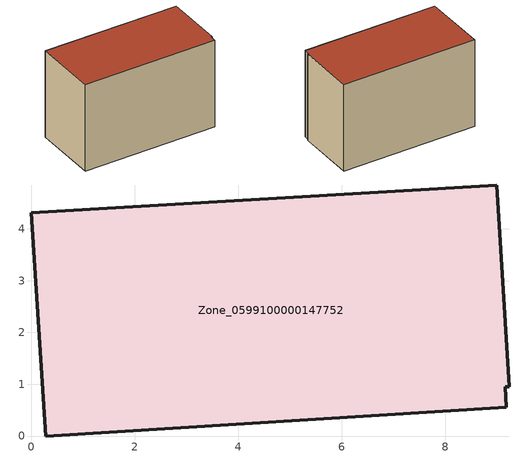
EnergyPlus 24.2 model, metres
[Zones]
Zone_0599100000147752
 floor ground (C_G): 9.23,0.95 9.16,0.95 9.18,0.55 0.28,0 0,4.31 8.99,4.85 z0
 wall outside (C_F): 9.23,0.95 8.99,4.85 0,4.31 0.28,0 9.18,0.55 9.16,0.95 9.23,0.95 z0:5.98
 roof outside (C_R): 9.16,0.95 9.23,0.95 8.99,4.85 0,4.31 0.28,0 9.18,0.55 z5.98
[BUILDING]
Pand.0599100000147752: North Axis=0; Terrain=City; Loads Convergence Tolerance Value=0.04; Temperature Convergence Tolerance Value=0.4; Solar Distribution=FullExterior; Maximum Number of Warmup Days=25; Minimum Number of Warmup Days=1
[Site:Location]
Rotterdam.The.Hague.AP_ZH_NLD Design_Conditions: Latitude=51.96; Longitude=4.45; Time Zone=1; Elevation=-4.5
[SITE:GROUNDTEMPERATURE:BUILDINGSURFACE]
18, 18, 18, 18, 18, 18, 18, 18, 18, 18, 18, 18
[MATERIAL] Thermal Absorptance=0.9; Solar Absorptance=0.7; Visible Absorptance=0.7
Name | Roughness | Thickness | Conductivity | Density | Specific Heat
G.TI.1946-1964 | MediumSmooth | 0.15 | 1 | 540 | 1210
F.TI.1946-1964 | Rough | 0.3 | 0.857143 | 1920 | 840
R.TI.1946-1964 | MediumRough | 0.2 | 0.277778 | 1500 | 1000
[CONSTRUCTION]
C_G: G.TI.1946-1964
C_F: F.TI.1946-1964
C_R: R.TI.1946-1964
[ZONE]
Zone_0599100000147752: Type=1; Multiplier=1; Ceiling Height=Autocalculate; Volume=Autocalculate; Floor Area=autocalculate; Part of Total Floor Area=Yes
[ZONEINFILTRATION:DESIGNFLOWRATE]
Infil_Zone_0599100000147752: Zone or ZoneList or Space or SpaceList=Zone_0599100000147752; Schedule=AlwaysOn; Design Flow Rate Calculation Method=Flow/Area; Flow Rate per Floor Area=0.003; Constant Term Coefficient=1; Temperature Term Coefficient=0; Velocity Term Coefficient=0; Velocity Squared Term Coefficient=0
[HVACTEMPLATE:ZONE:IDEALLOADSAIRSYSTEM]
Zone_0599100000147752: Maximum Heating Supply Air Temperature=50; Minimum Cooling Supply Air Temperature=13; Maximum Heating Supply Air Humidity Ratio=0.0156; Minimum Cooling Supply Air Humidity Ratio=0.0077; Heating Limit=NoLimit; Cooling Limit=NoLimit; Dehumidification Control Type=ConstantSensibleHeatRatio; Cooling Sensible Heat Ratio=0.7; Dehumidification Setpoint=60; Humidification Control Type=None; Humidification Setpoint=30; Outdoor Air Method=None; Outdoor Air Flow Rate per Person=0.00944; Outdoor Air Flow Rate per Zone Floor Area=0; Outdoor Air Flow Rate per Zone=0; Demand Controlled Ventilation Type=None; Outdoor Air Economizer Type=NoEconomizer; Heat Recovery Type=None; Sensible Heat Recovery Effectiveness=0.7; Latent Heat Recovery Effectiveness=0.65
[ZONECONTROL:THERMOSTAT]
ThermostatControl_Zone_0599100000147752: Zone or ZoneList=Zone_0599100000147752; Control Type Schedule=DualSetpointControlType; Control 1=Thermostat_Zone_0599100000147752; Temperature Difference Between Cutout And Setpoint=0
[THERMOSTATSETPOINT:DUALSETPOINT]
Thermostat_Zone_0599100000147752: Heating Setpoint Temperature Schedule=HeatingSetpoint_Zone_0599100000147752; Cooling Setpoint Temperature Schedule=CoolingSetpoint_Zone_0599100000147752
[SCHEDULE:COMPACT]
HeatingSetpoint_Zone_0599100000147752: Through: 12/31, For: AllDays, Until: 24:00, 21
CoolingSetpoint_Zone_0599100000147752: Through: 12/31, For: AllDays, Until: 24:00, 24
DualSetpointControlType: Through: 12/31, For: AllDays, Until: 24:00, 4
AlwaysOn: Through: 12/31, For: AllDays, Until: 24:00, 1
